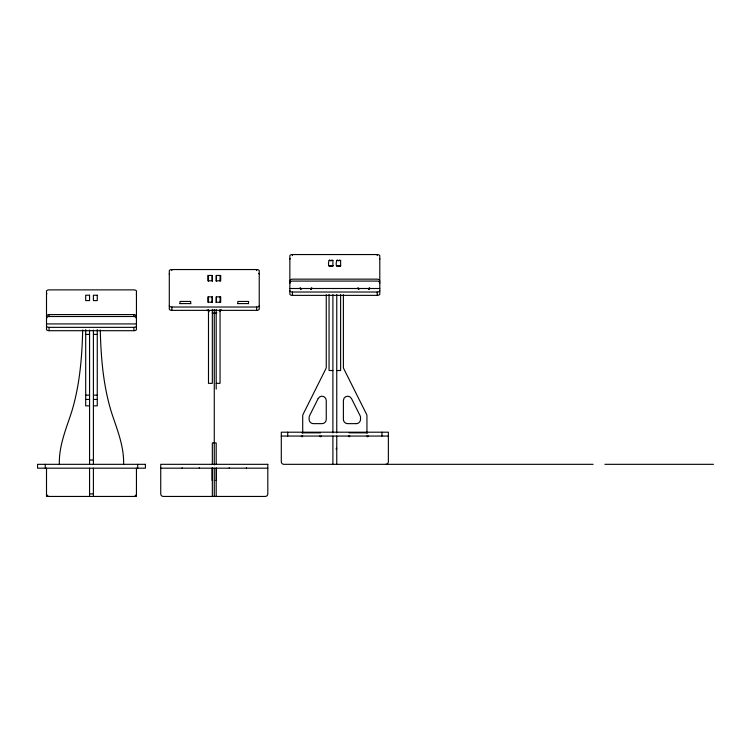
<?xml version="1.0" encoding="UTF-8"?>
<svg xmlns="http://www.w3.org/2000/svg" width="751" height="751" viewBox="0 0 751 751"><rect width="100%" height="100%" fill="white"/><g stroke="black" fill="none" stroke-linecap="round" stroke-linejoin="round"><path stroke-width="1.13" d="M330.543 266.164L329.051 265.488M331.407 266.164L332.9 265.488M338.26 266.164L336.758 265.488M339.114 266.164L340.616 265.488M82.694 329.952C82 358.067 79.653 386.512 71.138 413.463C65.647 429.985 58.803 446.573 59.357 464.325M329.051 266.192C327.83 266.079 328.628 257.377 330.543 260.813M336.758 266.192C335.537 266.079 336.335 257.377 338.26 260.813M321.344 436.059L320.452 436.791L319.842 435.852M336.758 448.263L336.007 449.014M368.45 436.059L367.568 436.791L366.948 435.852M357.72 287.952L359.016 289.501M301.198 289.501L299.902 287.952M292.43 254.551L377.227 254.551A2.572 1.286 0 0 1 379.799 255.838L379.799 294.082A2.572 1.286 0 0 1 377.227 295.368L292.43 295.368A2.572 1.286 0 0 1 289.858 294.082L289.858 255.838A2.572 1.286 0 0 1 292.43 254.551L292.43 255.593M329.051 260.466L332.9 260.466L332.9 266.192M336.758 260.466L340.616 260.466L340.616 266.192M329.051 265.816L332.9 265.816M336.758 265.816L340.616 265.816M171.866 269.543L256.664 269.543A2.572 1.286 0 0 1 259.236 270.829L259.236 309.074A2.572 1.286 0 0 1 256.664 310.36L171.866 310.36A2.572 1.286 0 0 1 169.294 309.074L169.294 270.829A2.572 1.286 0 0 1 171.866 269.543L171.866 270.585M212.336 280.808L207.839 280.808L207.839 275.457L212.336 275.457L212.336 281.156M216.194 280.808L220.691 280.808L220.691 275.457L216.194 275.457L216.194 281.156M289.858 288.497L379.799 288.497M289.858 290.74A2.572 1.286 0 0 0 292.43 292.026L377.227 292.026A2.572 1.286 0 0 0 379.799 290.74M212.336 302.221L207.839 302.221L207.839 296.87L212.336 296.87L212.336 302.569M216.194 302.221L220.691 302.221L220.691 296.87L216.194 296.87L216.194 302.569M180.005 303.592L190.707 303.592M237.823 303.592L248.534 303.592M169.294 305.741A2.572 1.286 0 0 0 171.866 307.018L256.664 307.018A2.572 1.286 0 0 0 259.236 305.741M46.506 316.809A2.572 2.225 0 0 1 49.078 314.585L133.885 314.585A2.572 2.225 0 0 1 136.447 316.809M46.506 318.734A2.572 2.225 0 0 1 49.078 316.509L133.885 316.509A2.572 2.225 0 0 1 136.447 318.734M46.506 323.925L136.447 323.925M46.506 326.065A2.572 1.286 0 0 0 49.078 327.352L133.885 327.352A2.572 1.286 0 0 0 136.447 326.065M49.078 330.693L133.885 330.693A2.572 1.286 0 0 0 136.447 329.407L136.447 291.163A2.572 1.286 0 0 0 133.885 289.877L49.078 289.877A2.572 1.286 0 0 0 46.506 291.163L46.506 329.407A2.572 1.286 0 0 0 49.078 330.693L49.078 327.352M85.698 334.402L89.557 334.402M93.406 334.402L97.264 334.402M332.9 370.525L329.051 370.525L329.051 294.401M336.758 370.525L340.616 370.525L340.616 294.401M216.194 383.348L220.052 383.348L220.052 309.403M85.698 395.148L89.557 395.148M93.406 395.148L97.264 395.148M85.698 399.429L89.557 399.429M93.406 399.429L97.264 399.429M89.557 405.85L85.698 405.85L85.698 329.595M93.406 405.85L97.264 405.85L97.264 329.595M301.986 432.848L320.564 432.848M349.102 432.848L367.671 432.848M281.296 436.059L388.37 436.059M89.557 460.044L93.406 460.044M593.102 464.325L283.859 464.325A2.572 2.572 0 0 1 281.296 461.752L281.296 432.2L388.37 432.2L388.37 461.752A2.572 2.572 0 0 1 385.798 464.325M604.893 464.325L713.45 464.325M160.733 468.183L267.807 468.183M212.664 480.387L212.129 480.387L212.129 468.183M215.875 480.387L216.41 480.387L216.41 468.183M89.557 493.876L93.406 493.876M369.755 287.952L368.469 289.501M311.937 287.952L310.651 289.501M348.323 436.059L349.206 436.791L349.816 435.852M301.207 436.059L302.099 436.791L302.709 435.852M340.616 260.466L339.518 260.128L339.114 260.813M332.9 260.466L331.876 260.118L331.407 260.813M123.605 464.325C124.159 446.573 117.316 429.985 111.824 413.463C103.309 386.512 100.963 358.067 100.268 329.952M381.94 432.2L381.94 436.059M377.227 254.551L377.227 255.593M377.227 292.026L377.227 295.368M369.098 287.952L369.098 289.539M366.948 433.045L366.948 416.082A4.281 4.281 0 0 0 366.497 414.167L343.845 368.863A4.281 4.281 0 0 1 343.395 366.948L343.395 294.692M358.387 287.952L358.387 289.539M336.758 294.514L336.758 432.951M336.758 436.059L336.758 464.325M332.9 294.514L332.9 432.951M332.9 436.059L332.9 464.325M326.263 294.692L326.263 366.948A4.281 4.281 0 0 1 325.812 368.863L303.16 414.167A4.281 4.281 0 0 0 302.709 416.082L302.709 433.045M311.271 287.952L311.271 289.539M300.569 287.952L300.569 289.539M292.43 292.026L292.43 295.368M287.717 432.2L287.717 436.059M256.664 269.543L256.664 270.585M256.664 307.018L256.664 310.36M248.534 303.676L248.534 301.451L237.823 301.451L237.823 303.676M246.384 467.704L246.384 468.183M229.252 467.704L229.252 468.183M220.052 275.457L220.052 281.156M220.052 296.87L220.052 302.569M216.41 275.457L216.41 280.808M216.41 296.87L216.41 302.221M216.194 309.403L216.194 389.159M216.194 464.325L216.194 442.912L212.336 442.912L212.336 464.325M216.194 468.183L216.194 496.449M214.27 309.45L214.27 464.907M214.27 468.183L214.27 496.449M212.336 309.403L212.336 383.348L208.487 383.348L208.487 309.403M212.336 467.77L212.336 496.449M212.129 275.457L212.129 280.808M212.129 296.87L212.129 302.221M208.487 275.457L208.487 281.156M208.487 296.87L208.487 302.569M199.278 467.704L199.278 468.183M190.707 303.676L190.707 301.451L180.005 301.451L180.005 303.676M182.146 467.704L182.146 468.183M171.866 307.018L171.866 310.36M137.705 464.325L137.705 468.183M136.447 468.183L136.447 496.449L46.506 496.449L46.506 468.183M133.885 314.585L133.885 316.509M133.885 327.352L133.885 330.693M93.406 330.046L93.406 464.325M93.406 468.183L93.406 496.449M89.557 330.046L89.557 464.325M89.557 468.183L89.557 496.449M49.078 314.585L49.078 316.509M45.257 464.325L45.257 468.183M258.663 273.364A2.572 1.286 0 0 1 259.236 274.171M169.294 274.171A2.572 1.286 0 0 1 169.341 273.937M221.385 309.881A9.425 9.425 0 0 1 219.912 311.261M216.917 312.754A9.425 9.425 0 0 1 212.261 312.923M209.172 311.646A9.425 9.425 0 0 1 207.145 309.881M136.447 493.876A2.572 2.572 0 0 1 133.885 496.449M49.078 496.449A2.572 2.572 0 0 1 46.506 493.876M46.506 294.505A2.572 1.286 0 0 1 46.956 293.772M136.335 294.12A2.572 1.286 0 0 1 136.447 294.505M379.621 258.701A2.572 1.286 0 0 1 379.799 259.179M289.858 259.179A2.572 1.286 0 0 1 290.28 258.475M379.799 281.381A2.572 2.225 0 0 0 377.227 279.147L292.43 279.147A2.572 2.225 0 0 0 289.858 281.381M379.799 283.305A2.572 2.225 0 0 0 377.227 281.081L292.43 281.081A2.572 2.225 0 0 0 289.858 283.305M318.152 398.556L309.581 415.678A4.281 4.281 0 0 0 309.13 417.603L309.13 419.349A4.281 4.281 0 0 0 313.411 423.639L321.982 423.639A4.281 4.281 0 0 0 326.263 419.349L326.263 400.471A4.281 4.281 0 0 0 318.152 398.556M89.557 295.227L85.698 295.227L85.698 300.588L89.557 300.588L89.557 295.227M97.264 295.227L93.406 295.227L93.406 300.588L97.264 300.588L97.264 295.227M356.246 423.639L347.675 423.639A4.281 4.281 0 0 1 343.395 419.349L343.395 400.471A4.281 4.281 0 0 1 351.506 398.556L360.076 415.678A4.281 4.281 0 0 1 360.527 417.603L360.527 419.349A4.281 4.281 0 0 1 356.246 423.639M145.412 464.325L37.55 464.325L37.55 468.183L145.412 468.183L145.412 464.325M267.807 464.325L160.733 464.325L160.733 493.876A2.572 2.572 0 0 0 163.296 496.449L265.234 496.449A2.572 2.572 0 0 0 267.807 493.876L267.807 464.325"/></g></svg>
